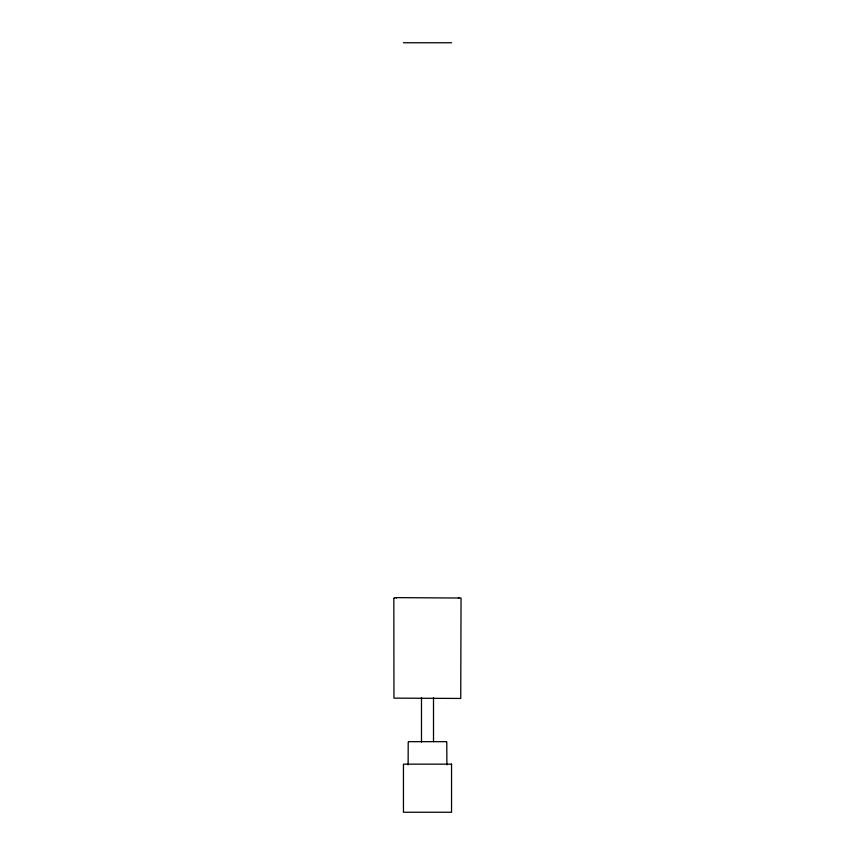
<?xml version="1.0" encoding="UTF-8"?>
<svg xmlns="http://www.w3.org/2000/svg" width="855" height="855" viewBox="0 0 855 855"><rect width="100%" height="100%" fill="white"/><g stroke="black" fill="none" stroke-linecap="round" stroke-linejoin="round"><path stroke-width="1.28" d="M421.483 742.108L421.483 697.509M433.506 741.638L433.506 697.552M408.209 742.012L408.124 764.883M458.398 598.04L459.124 597.613M403.453 42.75L451.547 42.75M408.776 741.659L446.225 741.659M395.876 597.613L396.602 598.04M446.791 742.012L446.876 764.883M393.834 598.457L393.952 698.14L460.738 698.45L461.048 598.04L394.679 597.613L393.834 598.457M451.547 764.156L403.453 764.156L403.453 812.25L451.547 812.25L451.547 764.156"/></g></svg>
